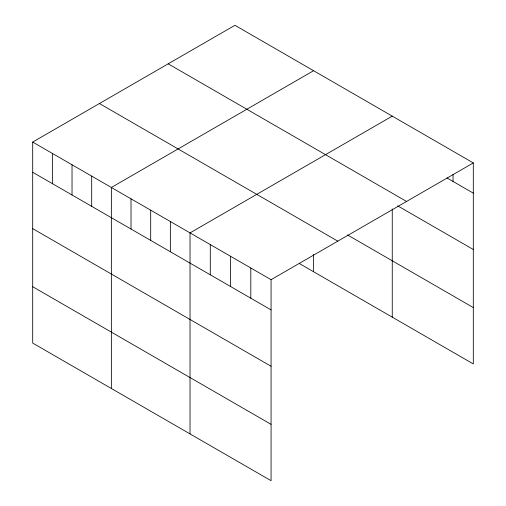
<?xml version="1.0" encoding="UTF-8"?>
<svg xmlns="http://www.w3.org/2000/svg" width="506" height="506" viewBox="0 0 506 506"><rect width="100%" height="100%" fill="white"/><g stroke="black" fill="none" stroke-linecap="round" stroke-linejoin="round"><path stroke-width="0.76" d="M32.694 142.059L271.071 279.685L271.071 480.7L32.694 343.074L32.694 142.059L234.929 25.3L473.306 162.926L473.306 363.94L299.35 263.512M313.594 70.713L111.358 187.473L111.358 388.494M392.258 116.133L190.022 232.893L190.022 433.908M271.071 279.685L473.306 162.926M446.962 177.935L473.306 193.14M168.194 63.832L406.565 201.458M397.659 205.834L473.306 249.502M347.502 234.942L473.306 307.578M99.435 103.528L337.806 241.153M32.694 172.274L271.071 309.9M32.694 228.636L271.071 366.262M32.694 286.712L271.071 424.338M453.041 174.469L453.041 181.439M392.258 208.991L392.258 317.148M313.594 254.512L313.594 271.735M250.812 267.984L250.812 298.198M230.546 256.289L230.546 286.504M210.287 244.588L210.287 274.802M170.358 221.539L170.358 251.754M150.693 210.18L150.693 240.401M131.022 198.826L131.022 229.041M91.694 176.12L91.694 206.334M72.029 164.766L72.029 194.981M52.365 153.413L52.365 183.627"/></g></svg>
